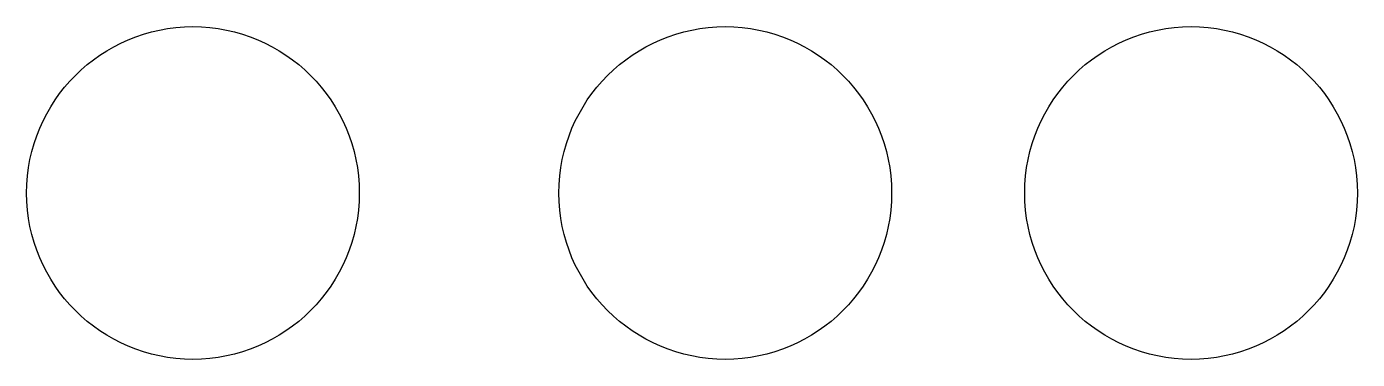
# Model space of a CAD drawing. Header units: millimetres. Extents: x -222.5 to -202.5, y 197.5 to 202.5.
import ezdxf

# ---------------------------------------------------------------- set-up
doc = ezdxf.new("R2010")
doc.units = ezdxf.units.MM
doc.layers.get('0').update_dxf_attribs({"linetype": 'CONTINUOUS'})

msp = doc.modelspace()

# ---------------------------------------------------------------- linework, layer by layer
for centre in [(-220, 200), (-220, 200), (-220, 200), (-212, 200), (-212, 200), (-205, 200)]:
    msp.add_circle(centre, 2.5)

doc.saveas('drawing.dxf')
